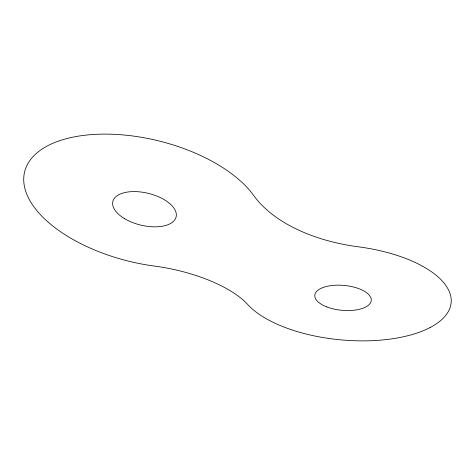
<?xml version="1.0" encoding="UTF-8"?>
<svg xmlns="http://www.w3.org/2000/svg" width="475" height="475" viewBox="0 0 475 475"><rect width="100%" height="100%" fill="white"/><g stroke="black" fill="none" stroke-linecap="round" stroke-linejoin="round"><path stroke-width="0.71" d="M124.61 218.678A32.561 16.316 13.7 0 0 175.993 217.366A32.561 16.316 13.7 0 0 132.834 191.603A32.561 16.316 13.7 0 0 124.61 218.678M326.859 306.921A28.346 12.481 5.3 0 0 371.171 301.043A28.346 12.481 5.3 0 0 331.057 285.623A28.346 12.481 5.3 0 0 326.859 306.921M430.071 327.548A106.531 47.221 5.3 0 0 358.536 246.84A141.372 81.795 2.1 0 1 253.81 195.635A122.657 61.982 13.8 0 0 107.902 134.134A122.657 61.982 13.8 0 0 26.024 192.179A122.657 61.982 13.8 0 0 154.446 266.071A95.422 38.214 11.3 0 1 247.772 304.564A106.531 47.221 5.3 0 0 430.071 327.548"/></g></svg>
